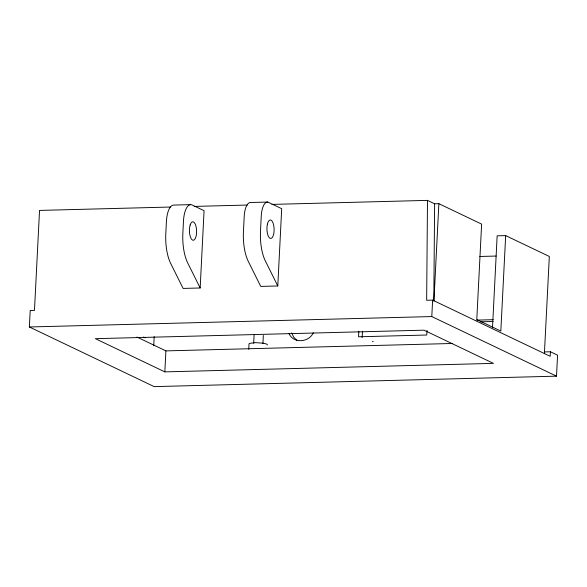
<?xml version="1.0" encoding="UTF-8"?>
<svg xmlns="http://www.w3.org/2000/svg" width="587" height="587" viewBox="0 0 587 587"><rect width="100%" height="100%" fill="white"/><g stroke="black" fill="none" stroke-linecap="round" stroke-linejoin="round"><path stroke-width="0.88" d="M271.942 204.408L427.49 200.38L426.654 300.28L432.626 300.118L550.18 356.309L550.445 351.774L544.479 351.929L544.369 353.741M433.808 300.933L434.615 203.792L427.49 200.38M153.735 345.721L154.198 336.63M164.837 371.879L95.373 338.677L423.997 330.173L493.462 363.375L164.837 371.879L165.901 350.894L136.962 337.063M200.16 287.982L204.071 210.704L191.692 204.775A20.046 7.77 88.5 0 0 183.482 220.983L182.858 233.244A31.023 12.026 88.5 0 0 187.73 262.983L200.16 287.982L183.107 288.422L170.678 263.424A31.023 12.026 88.5 0 1 165.805 233.685L166.429 221.424A20.046 7.77 88.5 0 1 173.576 205.076L190.628 204.636M248.741 349.324L249.02 343.865L249.526 343.38L255.602 342.639L263.057 343.182A8.988 1.607 2.9 0 1 265.258 343.622L267.107 344.32L267.415 345.017M253.679 343.241L254.09 335.06M262.917 343.659L263.336 335.478M277.79 285.972L281.701 208.693L267.797 202.06L250.744 202.5A17.272 6.692 88.5 0 0 244.199 216.574L243.436 231.674A31.023 12.026 88.5 0 0 248.308 261.413L260.738 286.412L277.79 285.972L265.361 260.973A31.023 12.026 88.5 0 1 260.489 231.234L261.252 216.133A17.272 6.692 88.5 0 1 267.797 202.06M358.826 331.332L358.547 336.791L426.749 335.023L426.976 330.481M362.157 337.584L362.48 331.215M550.445 351.774L557.569 355.186L556.505 376.164L431.79 316.562L432.626 300.118M434.615 203.792L438.871 203.682L433.925 300.962M492.5 327.656L497.152 235.827L505.678 235.607L549.329 256.468L544.479 351.929M505.678 235.607L500.828 331.068L476.783 319.585L481.626 224.117L438.871 203.682M556.505 376.164L154.161 386.62L29.35 326.974L30.208 310.516L34.464 310.428L39.542 210.417L170.384 207.035M313.311 332.763C308.989 342.492 293.207 343.872 288.943 333.394M372.429 341.561L373.273 341.517M194.18 206.419L247.244 205.046M479.784 256.475L496.198 256.049M29.35 326.974L431.79 316.562M476.776 320.113L493.219 319.688M480.342 321.815L493.131 321.485M165.901 350.894L452.416 343.483M143.36 337.033L145.011 337.826M296.846 340.313L293.654 337.114L291.695 332.888M190.151 224.997A9.253 3.588 88.5 0 0 192.543 240.112A9.253 3.588 88.5 0 0 196.322 227.947A9.253 3.588 88.5 0 0 190.151 224.997M267.393 224.241A9.253 3.588 88.5 0 0 270.578 238.454A9.253 3.588 88.5 0 0 273.615 224.931A9.253 3.588 88.5 0 0 267.393 224.241"/></g></svg>
